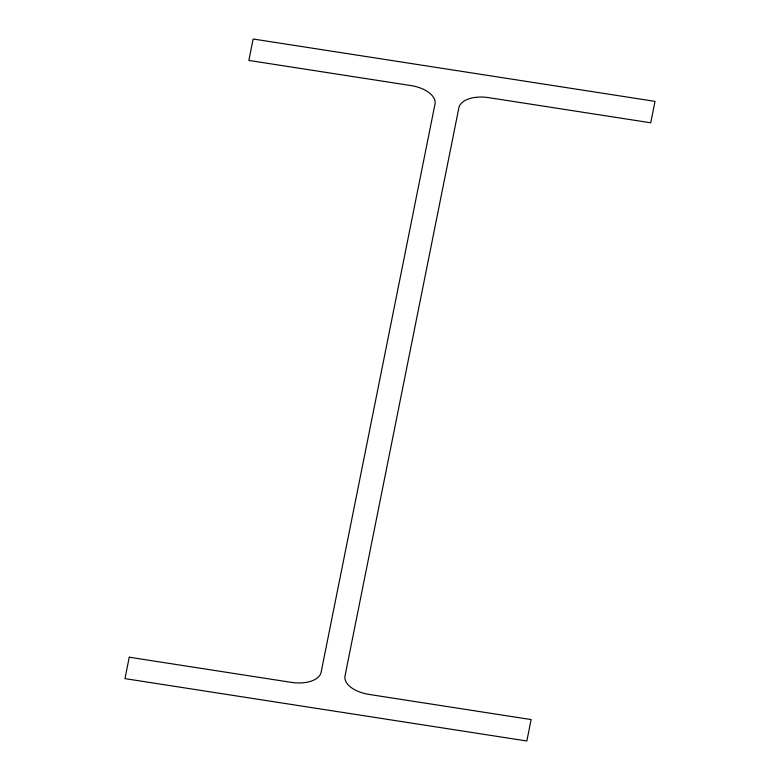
<?xml version="1.0" encoding="UTF-8"?>
<svg xmlns="http://www.w3.org/2000/svg" width="780" height="780" viewBox="0 0 780 780"><rect width="100%" height="100%" fill="white"/><g stroke="black" fill="none" stroke-linecap="round" stroke-linejoin="round"><path stroke-width="1.17" d="M129.256 657.208L124.966 678.629L526.841 741L531.141 719.569L368.989 694.414A27.193 14.605 7.8 0 1 345.014 675.899L458.864 107.806A27.193 14.605 7.8 0 1 488.602 97.627L650.744 122.791L655.034 101.371L253.159 39L248.859 60.43L411.011 85.585A27.193 14.605 7.8 0 1 434.986 104.101L321.136 672.194A27.193 14.605 7.8 0 1 291.398 682.373L129.256 657.208"/></g></svg>
